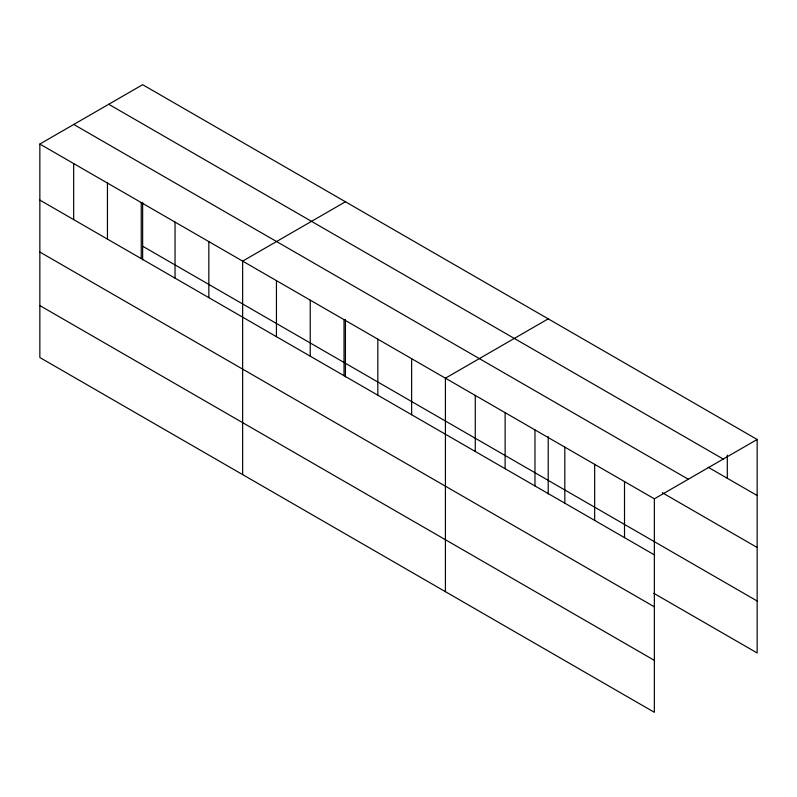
<?xml version="1.0" encoding="UTF-8"?>
<svg xmlns="http://www.w3.org/2000/svg" width="797" height="797" viewBox="0 0 797 797"><rect width="100%" height="100%" fill="white"/><g stroke="black" fill="none" stroke-linecap="round" stroke-linejoin="round"><path stroke-width="1.2" d="M39.85 144.038L654.357 498.822L654.357 712.309L39.85 357.524L39.85 144.038L142.643 84.691L757.15 439.476L757.15 652.962L653.749 593.267M345.43 201.771L242.637 261.117L242.637 474.604M548.216 318.85L445.423 378.186L445.423 591.683M654.357 498.822L757.15 439.476M108.721 104.268L723.228 459.052M708.115 467.211L757.15 495.525M73.772 124.452L688.279 479.236M662.277 492.705L757.15 547.479M142.643 246.223L757.15 601.008M39.85 200.087L654.357 554.871M39.85 252.041L654.357 606.826M39.85 305.57L654.357 660.354M727.302 455.137L727.302 478.29M624.509 481.587L624.509 537.636M594.662 464.352L594.662 520.401M564.814 447.117L564.814 503.166M548.216 436.587L548.216 493.991M534.966 429.892L534.966 485.941M505.119 412.657L505.119 468.706M475.271 395.422L475.271 451.471M411.631 358.68L411.631 414.729M377.828 339.163L377.828 395.212M345.43 319.507L345.43 376.911M344.035 319.657L344.035 375.706M310.232 300.14L310.232 356.189M276.439 280.624L276.439 336.673M208.844 241.601L208.844 297.65M175.041 222.084L175.041 278.133M142.643 202.428L142.643 259.832M141.248 202.577L141.248 258.627M107.446 183.061L107.446 239.11M73.653 163.544L73.653 219.593"/></g></svg>
